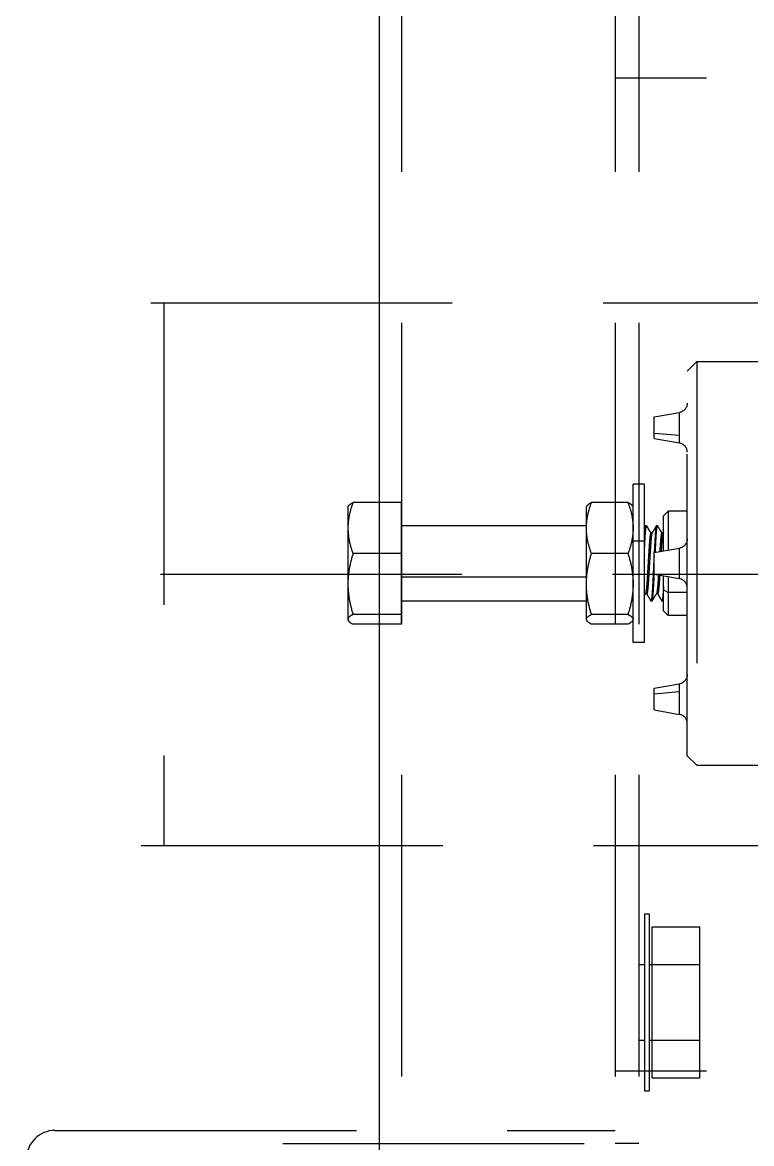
# Model space of a CAD drawing. Extents: x -32000 to 416743, y -254124 to 144214.
# Drawn here: x 257015.4 to 257169, y 64388 to 64624.1 of the extents above; entities that cross this region are included whole.
import ezdxf

# ---------------------------------------------------------------- set-up
doc = ezdxf.new("R2010")
doc.units = 0
doc.header["$LTSCALE"] = 10
doc.linetypes.add('XFM1Q40$0$HIDDEN', pattern=[9.525, 6.35, -3.175])
doc.layers.add('XFM1P40$0$M-PIPE-CHWR13', color=94, linetype='Continuous')
doc.layers.add('XFM1Q40$0$M-EQPM-MAU', color=22, linetype='Continuous')

# ---------------------------------------------------------------- blocks, each defined once
blk = doc.blocks.new('XFM1P40')
at = {"layer": 'XFM1P40$0$M-PIPE-CHWR13'}
blk.add_line((257090.5, 78173.46, 0), (257090.5, 50480, 0), dxfattribs=at)
blk = doc.blocks.new('XFM1Q40')
at = {"color": 252, "linetype": 'XFM1Q40$0$HIDDEN'}
for p, q in [((257155.41, 64550.67, 70.5), (257157.41, 64552.67, 70.5)), ((257157.41, 64552.67, 70.5), (257172.41, 64552.67, 70.5)), ((257148.41, 64541.02, 87), (257153.76, 64541.96, 87)), ((257148.41, 64537.62, 88.96), (257153.76, 64537.15, 89.78)), ((257148.41, 64536.49, 87), (257153.76, 64535.54, 87)), ((257146.41, 64526.83, 72.5), (257144, 64526.83, 72.5)), ((257083.93, 64522.08, 72.5), (257084.01, 64522.22, 72.5)), ((257095.21, 64522.98, 77.51), (257085, 64522.98, 77.51)), ((257095.21, 64512.24, 86.1), (257095.21, 64522.98, 77.51)), ((257134.17, 64522.08, 72.5), (257134.25, 64522.22, 72.5)), ((257142.93, 64522.98, 77.51), (257135.23, 64522.98, 77.51)), ((257144, 64522.08, 72.5), (257143.92, 64522.22, 72.5)), ((257150.41, 64520.17, 72.5), (257151.41, 64521.17, 72.5)), ((257155.41, 64521.17, 72.5), (257151.41, 64521.17, 72.5)), ((257134.17, 64518.11, 72.5), (257095.21, 64518.11, 72.5)), ((257134.18, 64518.11, 72.5), (257134.18, 64518.11, 72.5)), ((257146.85, 64518.11, 72.5), (257146.61, 64518.11, 72.5)), ((257149.16, 64518.11, 72.5), (257148.92, 64518.11, 72.5)), ((257146.41, 64514.86, 88.49), (257144, 64514.86, 88.49)), ((257148.01, 64516.61, 72.5), (257147.74, 64516.61, 72.5)), ((257150.32, 64516.61, 72.5), (257150.05, 64516.61, 72.5)), ((257095.21, 64512.24, 86.1), (257085, 64512.24, 86.1)), ((257095.21, 64499.43, 81.09), (257095.21, 64512.24, 86.1)), ((257142.93, 64512.24, 86.1), (257135.23, 64512.24, 86.1)), ((257148.41, 64512.44, 103.5), (257153.76, 64513.38, 103.5)), ((257147.31, 64507.83, 78.5), (257147.02, 64507.83, 78.5)), ((257148.41, 64507.91, 103.5), (257153.76, 64506.96, 103.5)), ((257134.17, 64507.28, 79.89), (257095.21, 64507.28, 79.89)), ((257148.44, 64507.28, 79.89), (257148.2, 64507.28, 79.89)), ((257146.87, 64503.73, 72.5), (257146.6, 64503.73, 72.5)), ((257149.18, 64503.73, 72.5), (257148.91, 64503.73, 72.5)), ((257150.41, 64504.59, 80.8), (257151.41, 64504.04, 81.63)), ((257155.41, 64504.04, 81.63), (257151.41, 64504.04, 81.63)), ((257134.15, 64502.23, 72.5), (257095.21, 64502.23, 72.5)), ((257148, 64502.23, 72.5), (257147.77, 64502.23, 72.5)), ((257150.31, 64502.23, 72.5), (257150.08, 64502.23, 72.5)), ((257083.93, 64498.26, 72.5), (257084.01, 64498.12, 72.5)), ((257095.21, 64499.43, 81.09), (257085, 64499.43, 81.09)), ((257095.21, 64497.36, 67.49), (257095.21, 64499.43, 81.09)), ((257134.17, 64498.26, 72.5), (257134.25, 64498.12, 72.5)), ((257142.93, 64499.43, 81.09), (257135.23, 64499.43, 81.09)), ((257144, 64498.26, 72.5), (257143.92, 64498.12, 72.5)), ((257150.41, 64500.17, 72.5), (257151.41, 64499.17, 72.5)), ((257155.41, 64499.17, 72.5), (257151.41, 64499.17, 72.5)), ((257095.21, 64497.36, 67.49), (257085, 64497.36, 67.49)), ((257142.93, 64497.36, 67.49), (257135.23, 64497.36, 67.49)), ((257146.41, 64493.51, 72.5), (257144, 64493.51, 72.5)), ((257148.41, 64483.86, 87), (257153.76, 64484.8, 87)), ((257148.41, 64482.73, 88.96), (257153.76, 64483.2, 89.78)), ((257148.41, 64479.33, 87), (257153.76, 64478.38, 87)), ((257155.41, 64469.67, 70.5), (257157.41, 64467.67, 70.5)), ((257157.41, 64467.67, 70.5), (257172.41, 64467.67, 70.5))]:
    blk.add_line(p, q, dxfattribs=at)
at = {"color": 252, "linetype": 'XFM1Q40$0$HIDDEN', "extrusion": (1, 2.22045e-16, -6.59239e-17)}
blk.add_arc((64510.17, 70.5, 257157.41), 42.5, 0, 180, dxfattribs=at)
at = {"color": 252, "linetype": 'XFM1Q40$0$HIDDEN', "extrusion": (-1, -2.22045e-16, 6.59239e-17)}
for centre, radius, start, end in [((-64510.17, 70.5, -257155.41), 40.5, 0, 180), ((-64538.75, 87, -257148.41), 2.27, 60, 180), ((-64538.75, 87, -257153.76), 3.21, 60, 180), ((-64538.75, 87, -257148.41), 2.27, 0, 60), ((-64538.75, 87, -257153.76), 3.21, 0, 60), ((-64510.17, 103.5, -257148.41), 2.27, 0, 180), ((-64510.17, 103.5, -257153.76), 3.21, 0, 180), ((-64481.59, 87, -257153.76), 3.21, 120, 180), ((-64481.59, 87, -257148.41), 2.27, 120, 180), ((-64481.59, 87, -257148.41), 2.27, 0, 120), ((-64481.59, 87, -257153.76), 3.21, 0, 120)]:
    blk.add_arc(centre, radius, start, end, dxfattribs=at)
at = {"color": 252, "linetype": 'XFM1Q40$0$HIDDEN', "extrusion": (-6.59239e-17, -2.22045e-16, -1)}
for centre in [(-257153.41, 64543.93, -87), (-257153.41, 64515.35, -103.5), (-257153.41, 64486.77, -87)]:
    blk.add_arc(centre, 2, 180, 260, dxfattribs=at)
at = {"color": 252, "linetype": 'XFM1Q40$0$HIDDEN'}
for centre in [(257153.41, 64533.57, 87), (257153.41, 64504.99, 103.5), (257153.41, 64476.42, 87)]:
    blk.add_arc(centre, 2, 0, 80, dxfattribs=at)
at = {"color": 252, "linetype": 'XFM1Q40$0$HIDDEN', "extrusion": (-1, -1.22769e-16, 9.95038e-17)}
for centre, radius, start, end in [((-64510.17, 72.5, -257144), 16.66, 106.3398, 180), ((-64510.17, 72.5, -257146.41), 16.66, 106.3398, 180), ((-64510.17, 72.5, -257134.17), 11.91, 128.6329, 180), ((-64510.17, 72.5, -257134.17), 11.91, 68.6329, 128.6329), ((-64510.17, 72.5, -257144), 16.66, 0, 106.3398), ((-64510.17, 72.5, -257146.41), 16.66, 0, 106.3398), ((-64510.17, 72.5, -257134.17), 11.91, 8.6329, 68.6329), ((-64510.17, 72.5, -257134.17), 11.91, 0, 8.6329)]:
    blk.add_arc(centre, radius, start, end, dxfattribs=at)
at = {"color": 252, "linetype": 'XFM1Q40$0$HIDDEN', "extrusion": (1, 1.22769e-16, -9.95038e-17)}
for start, end in [(0, 51.3671), (51.3671, 111.3671), (111.3671, 171.3671), (171.3671, 180)]:
    blk.add_arc((64510.17, 72.5, 257083.93), 11.91, start, end, dxfattribs=at)
at = {"color": 252, "linetype": 'XFM1Q40$0$HIDDEN', "extrusion": (-1, -1.82472e-17, 1.14927e-16)}
for start, end in [(105.1791, 180), (56.0949, 74.8209), (0, 56.0949)]:
    blk.add_arc((-64510.17, 72.5, -257150.41), 10, start, end, dxfattribs=at)
at = {"color": 252, "linetype": 'XFM1Q40$0$HIDDEN', "extrusion": (1, 1.82472e-17, -1.14927e-16)}
for start, end in [(0, 75.2819), (104.7181, 123.9051), (123.9051, 180)]:
    blk.add_arc((64510.17, 72.5, 257151.41), 11, start, end, dxfattribs=at)
at = {"color": 252, "linetype": 'XFM1Q40$0$HIDDEN'}
for points, knots in [([(257085, 64522.98, 77.51), (257084.67, 64522.1, 78.21), (257084.41, 64521.22, 78.92), (257084.04, 64519.43, 80.35), (257083.93, 64518.52, 81.07), (257083.93, 64517.61, 81.81)], [0.000000238, 0.000000238, 0.000000238, 0.000000238, 0.003479813, 0.003479813, 0.006959387, 0.006959387, 0.006959387, 0.006959387]), ([(257084.01, 64522.22, 72.5), (257084.06, 64522.31, 73.05), (257084.13, 64522.39, 73.6), (257084.41, 64522.64, 75.28), (257084.67, 64522.81, 76.4), (257085, 64522.98, 77.51)], [0.008751144, 0.008751144, 0.008751144, 0.008751144, 0.010425951, 0.010425951, 0.013892515, 0.013892515, 0.013892515, 0.013892515]), ([(257134.17, 64517.61, 81.81), (257134.17, 64518.07, 81.44), (257134.19, 64518.52, 81.08), (257134.29, 64519.43, 80.35), (257134.36, 64519.88, 79.99), (257134.64, 64521.22, 78.92), (257134.91, 64522.11, 78.21), (257135.23, 64522.98, 77.51)], [0.006959387, 0.006959387, 0.006959387, 0.006959387, 0.008692669, 0.008692669, 0.010425951, 0.010425951, 0.013892515, 0.013892515, 0.013892515, 0.013892515]), ([(257135.23, 64522.98, 77.51), (257134.91, 64522.81, 76.4), (257134.64, 64522.64, 75.28), (257134.37, 64522.39, 73.6), (257134.3, 64522.31, 73.05), (257134.25, 64522.22, 72.5)], [0.000000238, 0.000000238, 0.000000238, 0.000000238, 0.003479813, 0.003479813, 0.005157916, 0.005157916, 0.005157916, 0.005157916]), ([(257142.93, 64522.98, 77.51), (257143.26, 64522.1, 78.21), (257143.53, 64521.22, 78.92), (257143.9, 64519.43, 80.35), (257144, 64518.52, 81.07), (257144, 64517.61, 81.81)], [0.000000238, 0.000000238, 0.000000238, 0.000000238, 0.003479813, 0.003479813, 0.006959387, 0.006959387, 0.006959387, 0.006959387]), ([(257143.92, 64522.22, 72.5), (257143.87, 64522.31, 73.05), (257143.8, 64522.39, 73.6), (257143.53, 64522.64, 75.28), (257143.26, 64522.81, 76.4), (257142.93, 64522.98, 77.51)], [0.008751144, 0.008751144, 0.008751144, 0.008751144, 0.010425951, 0.010425951, 0.013892515, 0.013892515, 0.013892515, 0.013892515]), ([(257083.93, 64517.61, 81.81), (257083.93, 64517.15, 82.17), (257083.96, 64516.7, 82.54), (257084.06, 64515.79, 83.26), (257084.13, 64515.34, 83.62), (257084.41, 64514, 84.69), (257084.67, 64513.11, 85.4), (257085, 64512.24, 86.1)], [0.006959387, 0.006959387, 0.006959387, 0.006959387, 0.008692669, 0.008692669, 0.010425951, 0.010425951, 0.013892515, 0.013892515, 0.013892515, 0.013892515]), ([(257135.23, 64512.24, 86.1), (257134.91, 64513.12, 85.4), (257134.64, 64514, 84.69), (257134.27, 64515.79, 83.26), (257134.17, 64516.69, 82.54), (257134.17, 64517.61, 81.81)], [0.000000238, 0.000000238, 0.000000238, 0.000000238, 0.003479813, 0.003479813, 0.006959387, 0.006959387, 0.006959387, 0.006959387]), ([(257144, 64517.61, 81.81), (257144, 64517.15, 82.17), (257143.97, 64516.7, 82.54), (257143.88, 64515.79, 83.26), (257143.8, 64515.34, 83.62), (257143.53, 64514, 84.69), (257143.26, 64513.11, 85.4), (257142.93, 64512.24, 86.1)], [0.006959387, 0.006959387, 0.006959387, 0.006959387, 0.008692669, 0.008692669, 0.010425951, 0.010425951, 0.013892515, 0.013892515, 0.013892515, 0.013892515]), ([(257085, 64512.24, 86.1), (257084.68, 64511.2, 85.69), (257084.4, 64510.13, 85.27), (257084.03, 64507.99, 84.44), (257083.93, 64506.91, 84.02), (257083.93, 64505.83, 83.59)], [0.012270797, 0.012270797, 0.012270797, 0.012270797, 0.015749711, 0.015749711, 0.019228625, 0.019228625, 0.019228625, 0.019228625]), ([(257134.17, 64505.83, 83.59), (257134.17, 64506.91, 84.02), (257134.27, 64507.99, 84.44), (257134.64, 64510.13, 85.27), (257134.91, 64511.2, 85.69), (257135.23, 64512.24, 86.1)], [0.011985728, 0.011985728, 0.011985728, 0.011985728, 0.015455748, 0.015455748, 0.018925767, 0.018925767, 0.018925767, 0.018925767]), ([(257142.93, 64512.24, 86.1), (257143.26, 64511.2, 85.69), (257143.53, 64510.13, 85.27), (257143.9, 64507.99, 84.44), (257144, 64506.91, 84.02), (257144, 64505.83, 83.59)], [0.012270797, 0.012270797, 0.012270797, 0.012270797, 0.015749711, 0.015749711, 0.019228625, 0.019228625, 0.019228625, 0.019228625]), ([(257083.93, 64505.83, 83.59), (257083.93, 64505.29, 83.38), (257083.96, 64504.75, 83.17), (257084.06, 64503.66, 82.74), (257084.13, 64503.12, 82.53), (257084.41, 64501.51, 81.9), (257084.68, 64500.46, 81.49), (257085, 64499.43, 81.09)], [0.019228625, 0.019228625, 0.019228625, 0.019228625, 0.020969115, 0.020969115, 0.022709605, 0.022709605, 0.026190586, 0.026190586, 0.026190586, 0.026190586]), ([(257135.23, 64499.43, 81.09), (257134.91, 64500.46, 81.49), (257134.64, 64501.51, 81.9), (257134.36, 64503.12, 82.53), (257134.29, 64503.66, 82.74), (257134.19, 64504.75, 83.17), (257134.17, 64505.29, 83.38), (257134.17, 64505.83, 83.59)], [0.005041565, 0.005041565, 0.005041565, 0.005041565, 0.008513646, 0.008513646, 0.010249687, 0.010249687, 0.011985728, 0.011985728, 0.011985728, 0.011985728]), ([(257144, 64505.83, 83.59), (257144, 64505.29, 83.38), (257143.97, 64504.75, 83.17), (257143.88, 64503.66, 82.74), (257143.8, 64503.12, 82.53), (257143.52, 64501.51, 81.9), (257143.26, 64500.46, 81.49), (257142.93, 64499.43, 81.09)], [0.019228625, 0.019228625, 0.019228625, 0.019228625, 0.020969115, 0.020969115, 0.022709605, 0.022709605, 0.026190586, 0.026190586, 0.026190586, 0.026190586]), ([(257085, 64499.43, 81.09), (257084.67, 64499.26, 79.98), (257084.41, 64499.09, 78.86), (257084.04, 64498.74, 76.59), (257083.93, 64498.57, 75.45), (257083.93, 64498.39, 74.29)], [0.000000238, 0.000000238, 0.000000238, 0.000000238, 0.003479813, 0.003479813, 0.006959387, 0.006959387, 0.006959387, 0.006959387]), ([(257083.93, 64498.39, 74.29), (257083.93, 64498.31, 73.71), (257083.96, 64498.22, 73.13), (257084.06, 64498.04, 71.98), (257084.13, 64497.96, 71.42), (257084.41, 64497.7, 69.72), (257084.67, 64497.53, 68.6), (257085, 64497.36, 67.49)], [0.006959387, 0.006959387, 0.006959387, 0.006959387, 0.008692669, 0.008692669, 0.010425951, 0.010425951, 0.013892515, 0.013892515, 0.013892515, 0.013892515]), ([(257134.17, 64498.39, 74.29), (257134.17, 64498.48, 74.87), (257134.19, 64498.57, 75.44), (257134.29, 64498.74, 76.59), (257134.36, 64498.83, 77.16), (257134.64, 64499.09, 78.86), (257134.91, 64499.26, 79.98), (257135.23, 64499.43, 81.09)], [0.006959387, 0.006959387, 0.006959387, 0.006959387, 0.008692669, 0.008692669, 0.010425951, 0.010425951, 0.013892515, 0.013892515, 0.013892515, 0.013892515]), ([(257135.23, 64497.36, 67.49), (257134.91, 64497.53, 68.6), (257134.64, 64497.7, 69.72), (257134.27, 64498.04, 71.99), (257134.17, 64498.22, 73.13), (257134.17, 64498.39, 74.29)], [0.000000238, 0.000000238, 0.000000238, 0.000000238, 0.003479813, 0.003479813, 0.006959387, 0.006959387, 0.006959387, 0.006959387]), ([(257142.93, 64499.43, 81.09), (257143.26, 64499.26, 79.98), (257143.53, 64499.09, 78.86), (257143.9, 64498.74, 76.59), (257144, 64498.57, 75.45), (257144, 64498.39, 74.29)], [0.000000238, 0.000000238, 0.000000238, 0.000000238, 0.003479813, 0.003479813, 0.006959387, 0.006959387, 0.006959387, 0.006959387]), ([(257144, 64498.39, 74.29), (257144, 64498.31, 73.71), (257143.97, 64498.22, 73.13), (257143.88, 64498.04, 71.98), (257143.8, 64497.96, 71.42), (257143.53, 64497.7, 69.72), (257143.26, 64497.53, 68.6), (257142.93, 64497.36, 67.49)], [0.006959387, 0.006959387, 0.006959387, 0.006959387, 0.008692669, 0.008692669, 0.010425951, 0.010425951, 0.013892515, 0.013892515, 0.013892515, 0.013892515])]:
    blk.add_open_spline(points, degree=3, knots=knots, dxfattribs=at)
for points, weights in [([(257146.61, 64518.11, 72.5), (257146.51, 64518.11, 74.65), (257146.41, 64517.02, 76.51)], [0.966219245603, 0.919203944533, 0.93875499719]), ([(257148.41, 64511.68, 80.29), (257148.3, 64509.42, 80.73), (257148.2, 64507.28, 79.89)], [0.933403369218, 0.927897064234, 1]), ([(257148.44, 64507.28, 79.89), (257148.45, 64507.58, 80.01), (257148.47, 64507.9, 80.1)], [1, 0.989101589304, 0.979976281256]), ([(257134.15, 64502.23, 72.5), (257134.16, 64502.23, 72.75), (257134.17, 64502.25, 73)], [0.966219245603, 0.972041373987, 0.978884300537])]:
    blk.add_rational_spline(points, weights, degree=2, dxfattribs=at)
for points, weights, knots in [([(257146.41, 64513.17, 79.85), (257146.47, 64514.23, 79.42), (257146.51, 64515.13, 78.7), (257146.69, 64518.39, 76.09), (257146.87, 64518.09, 71.92)], [0.946225770801, 0.96276346299, 1, 0.876286463219, 0.981049661807], [0.38943199, 0.38943199, 0.38943199, 0.39215686, 0.39215686, 0.40120991, 0.40120991, 0.40120991]), ([(257148.92, 64518.11, 72.5), (257148.75, 64518.11, 76.32), (257148.59, 64515.13, 78.7), (257148.52, 64513.92, 79.66), (257148.45, 64512.44, 80.11)], [0.966219245603, 0.885848980212, 1, 0.950500475929, 0.937578078455], [0.59948985, 0.59948985, 0.59948985, 0.60784314, 0.60784314, 0.61146539, 0.61146539, 0.61146539]), ([(257148.69, 64512.49, 80.09), (257148.76, 64513.94, 79.65), (257148.82, 64515.13, 78.7), (257149, 64518.39, 76.09), (257149.18, 64518.09, 71.92)], [0.937945327815, 0.951190250769, 1, 0.876286463219, 0.981049661807], [0.44740862, 0.44740862, 0.44740862, 0.45098039, 0.45098039, 0.46003344, 0.46003344, 0.46003344]), ([(257147.74, 64516.61, 72.5), (257147.57, 64516.61, 75.6), (257147.41, 64514.19, 77.53), (257147.21, 64511.29, 79.85), (257147.02, 64507.83, 78.5)], [0.966219245603, 0.885848980212, 1, 0.866025403784, 1], [0.59948985, 0.59948985, 0.59948985, 0.60784314, 0.60784314, 0.61764706, 0.61764706, 0.61764706]), ([(257147.99, 64516.58, 73.12), (257147.84, 64516.32, 75.83), (257147.7, 64514.19, 77.53), (257147.5, 64511.29, 79.85), (257147.31, 64507.83, 78.5)], [0.951093392787, 0.898210738859, 1, 0.866025403784, 1], [0.60039446, 0.60039446, 0.60039446, 0.60784314, 0.60784314, 0.61764706, 0.61764706, 0.61764706]), ([(257150.05, 64516.61, 72.5), (257149.88, 64516.61, 75.6), (257149.72, 64514.19, 77.53), (257149.67, 64513.48, 78.09), (257149.62, 64512.65, 78.44)], [0.966219245603, 0.885848980212, 1, 0.963725471558, 0.947094091158], [0.54066633, 0.54066633, 0.54066633, 0.54901961, 0.54901961, 0.55167409, 0.55167409, 0.55167409]), ([(257150.3, 64516.58, 73.12), (257150.15, 64516.32, 75.83), (257150, 64514.19, 77.53), (257149.96, 64513.51, 78.08), (257149.91, 64512.7, 78.42)], [0.951093392787, 0.898210738859, 1, 0.9648271399, 0.94812240917], [0.54157093, 0.54157093, 0.54157093, 0.54901961, 0.54901961, 0.55159347, 0.55159347, 0.55159347]), ([(257147.02, 64507.83, 78.5), (257146.83, 64504.37, 77.14), (257146.64, 64503.81, 73.47), (257146.63, 64503.78, 73.27), (257146.62, 64503.76, 73.08)], [1, 0.866025403784, 1, 0.991883649481, 0.984750696525], [0.61764706, 0.61764706, 0.61764706, 0.62745098, 0.62745098, 0.62804491, 0.62804491, 0.62804491]), ([(257147.31, 64507.83, 78.5), (257147.12, 64504.37, 77.14), (257146.93, 64503.81, 73.47), (257146.9, 64503.73, 72.99), (257146.87, 64503.73, 72.5)], [1, 0.866025403784, 1, 0.980176423572, 0.966219245603], [0.61764706, 0.61764706, 0.61764706, 0.62745098, 0.62745098, 0.62890162, 0.62890162, 0.62890162]), ([(257149.33, 64507.75, 78.46), (257149.14, 64504.36, 77.08), (257148.95, 64503.81, 73.47), (257148.94, 64503.78, 73.27), (257148.93, 64503.76, 73.08)], [0.996404716472, 0.867847835758, 1, 0.991883649481, 0.984750696525], [0.55895689, 0.55895689, 0.55895689, 0.56862745, 0.56862745, 0.56922138, 0.56922138, 0.56922138]), ([(257149.61, 64507.69, 78.44), (257149.42, 64504.35, 77.05), (257149.23, 64503.81, 73.47), (257149.21, 64503.73, 72.99), (257149.18, 64503.73, 72.5)], [0.994227373612, 0.86897673182, 1, 0.980176423572, 0.966219245603], [0.5590395, 0.5590395, 0.5590395, 0.56862745, 0.56862745, 0.57007809, 0.57007809, 0.57007809]), ([(257148.2, 64507.28, 79.89), (257148.01, 64503.01, 78.22), (257147.82, 64502.32, 73.69), (257147.78, 64502.19, 72.79), (257147.74, 64502.26, 71.88)], [1, 0.866025403784, 1, 0.970179475685, 0.953634060167], [0.61764706, 0.61764706, 0.61764706, 0.62745098, 0.62745098, 0.62963317, 0.62963317, 0.62963317]), ([(257148, 64502.23, 72.5), (257148.03, 64502.23, 73.1), (257148.05, 64502.32, 73.69), (257148.25, 64503.01, 78.22), (257148.44, 64507.28, 79.89)], [0.966219245603, 0.980176423572, 1, 0.866025403784, 1], [0.42992191, 0.42992191, 0.42992191, 0.43137255, 0.43137255, 0.44117647, 0.44117647, 0.44117647]), ([(257150.41, 64505.33, 78.79), (257150.26, 64502.8, 76.84), (257150.13, 64502.32, 73.69), (257150.09, 64502.19, 72.79), (257150.05, 64502.26, 71.88)], [0.946584675497, 0.902860590163, 1, 0.970179475685, 0.953634060167], [0.561519035, 0.561519035, 0.561519035, 0.568627451, 0.568627451, 0.570809641, 0.570809641, 0.570809641]), ([(257150.31, 64502.23, 72.5), (257150.34, 64502.23, 73.1), (257150.36, 64502.32, 73.69), (257150.39, 64502.41, 74.25), (257150.41, 64502.57, 74.8)], [0.966219245603, 0.980176423572, 1, 0.981189853753, 0.967661628286], [0.488745439, 0.488745439, 0.488745439, 0.490196078, 0.490196078, 0.491572557, 0.491572557, 0.491572557])]:
    blk.add_rational_spline(points, weights, degree=2, knots=knots, dxfattribs=at)
for points in [[(257146.58, 64518.09, 73.12), (257146.41, 64517.8, 73.12)], [(257147.76, 64516.61, 71.92), (257146.87, 64518.09, 71.92)], [(257148.89, 64518.09, 73.12), (257147.99, 64516.58, 73.12)], [(257150.06, 64516.61, 71.92), (257149.18, 64518.09, 71.92)], [(257150.41, 64516.76, 73.12), (257150.3, 64516.58, 73.12)], [(257146.41, 64503.42, 73.08), (257146.62, 64503.76, 73.08)], [(257146.86, 64503.73, 71.88), (257147.74, 64502.26, 71.88)], [(257148.03, 64502.26, 73.08), (257148.93, 64503.76, 73.08)], [(257149.17, 64503.73, 71.88), (257150.05, 64502.26, 71.88)], [(257150.34, 64502.26, 73.08), (257150.41, 64502.38, 73.08)]]:
    blk.add_open_spline(points, degree=1, dxfattribs=at)
at = {"layer": 'XFM1Q40$0$M-EQPM-MAU', "color": 252, "linetype": 'XFM1Q40$0$HIDDEN'}
for p, q in [((257095.21, 65132.37, -14.11), (257095.21, 64387.98, -14.89)), ((257140.21, 65132.37, -9.11), (257140.21, 64387.98, -9.89)), ((257145.21, 65132.37, -14.11), (257145.21, 64387.98, -14.89)), ((257145.21, 65132.37, -14.11), (257145.21, 64387.98, -14.89)), ((257254.7, 64612.4, 16.61), (257140.4, 64612.4, 16.61)), ((257486.92, 64564.95, 16.61), (256997.4, 64564.95, 16.61)), ((257045.15, 64564.95, 16.61), (257045.15, 64450.65, 16.61)), ((257488.94, 64507.8, 16.61), (256997.4, 64507.8, 16.61)), ((257484.89, 64450.65, 16.61), (256997.4, 64450.65, 16.61)), ((257146.41, 64436.37, -134.37), (257147.41, 64436.37, -134.37)), ((257146.41, 64436.37, -88.37), (257147.41, 64436.37, -88.37)), ((257146.41, 64436.37, -42.37), (257147.41, 64436.37, -42.37)), ((257148.05, 64433.63, -134.37), (257158.05, 64433.63, -134.37)), ((257148.05, 64433.63, -88.37), (257158.05, 64433.63, -88.37)), ((257148.05, 64425.68, -28.59), (257148.05, 64433.63, -42.37)), ((257148.05, 64433.63, -42.37), (257158.05, 64433.63, -42.37)), ((257158.05, 64425.68, -28.59), (257158.05, 64433.63, -42.37)), ((257145.21, 64425.7, -134.37), (257146.41, 64425.7, -134.37)), ((257145.21, 64425.7, -88.37), (257146.41, 64425.7, -88.37)), ((257145.21, 64425.7, -42.37), (257146.41, 64425.7, -42.37)), ((257147.41, 64425.7, -134.37), (257148.05, 64425.7, -134.37)), ((257147.41, 64425.7, -88.37), (257148.05, 64425.7, -88.37)), ((257147.41, 64425.7, -42.37), (257148.05, 64425.7, -42.37)), ((257148.05, 64425.68, -28.59), (257158.05, 64425.68, -28.59)), ((257148.05, 64409.77, -28.59), (257148.05, 64425.68, -28.59)), ((257158.05, 64409.77, -28.59), (257158.05, 64425.68, -28.59)), ((257145.21, 64409.75, -134.37), (257146.41, 64409.75, -134.37)), ((257145.21, 64409.75, -88.37), (257146.41, 64409.75, -88.37)), ((257145.21, 64409.75, -42.37), (257146.41, 64409.75, -42.37)), ((257147.41, 64409.75, -134.37), (257148.05, 64409.75, -134.37)), ((257147.41, 64409.75, -88.37), (257148.05, 64409.75, -88.37)), ((257147.41, 64409.75, -42.37), (257148.05, 64409.75, -42.37)), ((257148.05, 64401.81, -42.37), (257148.05, 64409.77, -28.59)), ((257148.05, 64409.77, -28.59), (257158.05, 64409.77, -28.59)), ((257158.05, 64401.81, -42.37), (257158.05, 64409.77, -28.59)), ((257254.7, 64403.2, 16.61), (257140.4, 64403.2, 16.61)), ((257148.05, 64401.81, -134.37), (257158.05, 64401.81, -134.37)), ((257148.05, 64401.81, -88.37), (257158.05, 64401.81, -88.37)), ((257148.05, 64401.81, -42.37), (257158.05, 64401.81, -42.37)), ((257146.41, 64399.07, -134.37), (257147.41, 64399.07, -134.37)), ((257146.41, 64399.07, -88.37), (257147.41, 64399.07, -88.37)), ((257146.41, 64399.07, -42.37), (257147.41, 64399.07, -42.37)), ((257022.23, 64390.75, -17.43), (257140.21, 64390.75, -17.43)), ((257070.21, 64387.98, -9.89), (257140.21, 64387.98, -9.89))]:
    blk.add_line(p, q, dxfattribs=at)
at = {"layer": 'XFM1Q40$0$M-EQPM-MAU', "color": 252, "linetype": 'XFM1Q40$0$HIDDEN', "extrusion": (1, 4.6697e-16, 0)}
for centre in [(64417.72, -42.37, 257146.41), (64417.72, -42.37, 257147.41)]:
    blk.add_arc(centre, 18.65, 360, 180, dxfattribs=at)
at = {"layer": 'XFM1Q40$0$M-EQPM-MAU', "color": 252, "linetype": 'XFM1Q40$0$HIDDEN'}
blk.add_arc((257022.23, 64384.75, -17.43), 6, 90, 180, dxfattribs=at)
at = {"layer": 'XFM1Q40$0$M-EQPM-MAU', "color": 252, "linetype": 'XFM1Q40$0$HIDDEN', "extrusion": (3.44509e-16, -1, 0)}
blk.add_arc((257140.21, -14.89, -64387.98), 5, 360, 90, dxfattribs=at)

msp = doc.modelspace()

# ---------------------------------------------------------------- block references
for name in ['XFM1P40', 'XFM1Q40']:
    msp.add_blockref(name, (0, 0))

doc.saveas('drawing.dxf')
